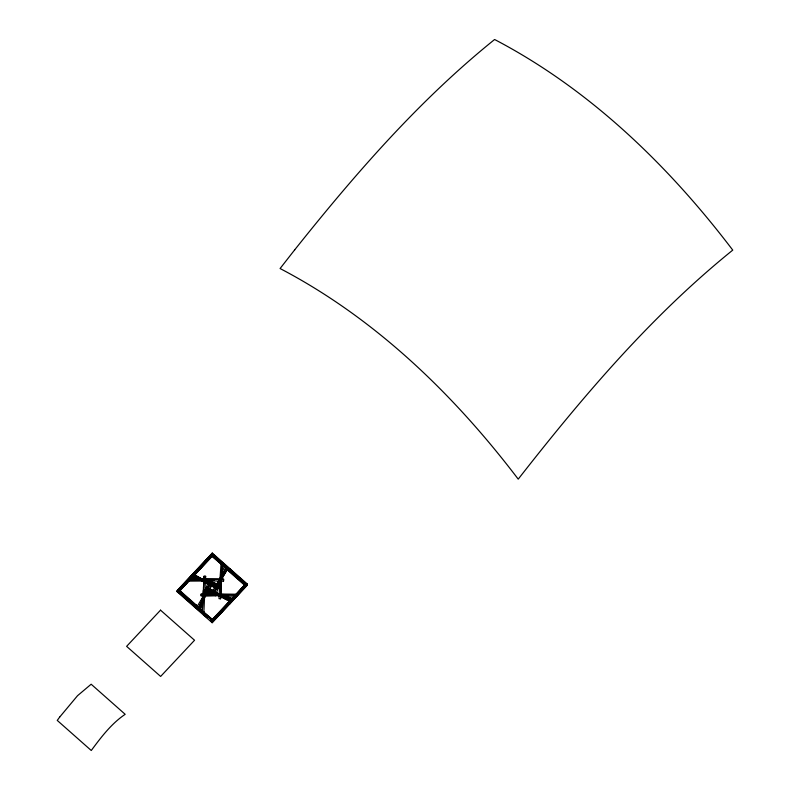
<?xml version="1.0" encoding="UTF-8"?>
<svg xmlns="http://www.w3.org/2000/svg" width="790" height="790" viewBox="0 0 790 790"><rect width="100%" height="100%" fill="white"/><g stroke="black" fill="none" stroke-linecap="round" stroke-linejoin="round"><path stroke-width="1.19" d="M205.41 580.749L205.538 579.021M200.986 578.971L223.609 579.218L223.511 581.144L221.427 581.124L221.556 579.396L219.976 579.376M217.507 616.18L212.51 621.513L212.174 622.718L176.98 591.582L177.316 590.387L212.263 553.069L247.468 584.195L247.132 585.39L212.174 622.718L212.382 619.35L202.319 610.956L202.852 599.916M202.971 597.467L204.087 576.216L205.667 576.315L204.728 593.892M202.319 610.956L202.882 601.22M203.05 597.724L203.168 595.384L201.055 595.759L201.035 594.228L203.553 593.863M203.415 590.219L203.129 594.258L201.035 594.228M203.534 587.8L203.879 580.532M204.087 576.216L203.84 579.406L200.423 579.366M203.84 612.289L204.61 596.341M220.775 596.509L220.568 598.761L218.998 598.662L219.768 582.714M219.887 580.265L221.111 562.934M220.568 598.761L222.227 564.425M221.536 580.729L220.785 594.445L235.993 594.998L234.403 596.124L220.706 595.976L220.835 594.248L219.255 594.228M222.286 565.196L221.496 579.593L223.609 579.218M205.479 579.218L203.899 579.198L220.025 579.179M207.444 589.044L209.706 582.842L217.369 585.696M214.08 592.293L232.655 598.563L231.263 599.758L215.828 594.455M197.865 577.5L220.045 584.936L219.521 584.333M215.078 584.541L192.019 577.263L179.202 591.503L212.046 620.545L230.878 600.746L206.941 587.256L206.072 588.985L212.085 591.799M202.615 580.917L188.731 580.769L202.033 580.512M204.62 581.667L192.019 577.263M210.861 583.622L209.962 585.331L193.431 576.315L193.451 575.436M194.784 571.723L194.458 572.928L195.634 573.965L195.851 573.165M194.686 606.75L195.96 604.824M197.016 606.75L211.641 582.309L212.895 583.504L198.102 608.221L208.856 590.041M205.667 576.315L203.978 576.621M197.599 608.29L198.221 607.816M201.055 595.759L219.028 595.561M205.459 580.551L218.633 581.094M199.584 609.544L198.883 607.915L200.048 609.436L205.035 595.759M206.96 590.486L205.499 589.804L204.926 591.443L204.284 591.236L230.196 598.988M205.558 589.607L204.857 589.389L204.284 591.236M200.048 609.436L205.351 594.801M208.195 582.368L209.656 583.04M206.941 587.256L208.254 587.967M208.718 580.927L199.732 578.527M210.436 580.946L209.054 580.018L210.436 580.946L206.279 592.342M211.641 582.309L212.895 583.504M203.435 612.448L203.948 611.894M193.343 575.841L194.617 574.764L218.03 587.997L216.865 586.891L227.313 569.422L212.579 594.268L211.315 593.083M212.875 590.486L209.646 588.728L211.453 585.696L214.574 587.849L215.472 586.14M213.359 592.954L214.199 591.443L212.816 590.683L212.026 591.996L229.712 601.417L212.164 620.15L179.32 591.098L193.54 575.92L179.202 591.503L176.98 591.582L211.927 554.264L212.263 553.069L212.056 556.427L194.508 575.169L212.194 584.58M230.769 601.141L214.149 591.641L216.806 587.098L212.135 584.778L213.014 583.099M225.555 567.872L215.384 595.769L214.011 594.831M214.317 593.971L207.543 592.273M216.075 588.214L217.28 589.33L218.139 587.592M216.351 593.014L232.546 598.958M218.998 585.775L219.581 586.397L220.153 584.541M225.999 568.761L226.612 568.296L227.204 569.827L244.9 585.479L247.132 585.39L211.927 554.264L212.056 556.427L226.503 568.691M228.814 601.812L228.478 603.017L229.653 604.054L240.693 591.7M231.263 599.758L232.655 598.563M234.403 596.124L212.382 619.35M235.815 594.613L244.456 585.104M235.993 594.998L235.934 594.208L217.941 594.011M219.235 595.561L204.64 595.798M198.774 608.31L200.808 602.731M201.341 601.16L209.054 580.018M210.545 580.551L210.12 581.805L217.892 584.264M213.893 595.235L224.281 566.746M215.779 594.653L214.258 594.169L215.779 594.653L216.302 593.211M219.462 584.541L218.939 585.973L217.428 585.499M211.207 593.478L226.108 568.365M177.197 590.782L212.155 553.464L247.349 584.6L244.861 587.256M232.26 600.993L247.24 584.995L212.046 553.869L177.088 591.187L199.09 610.64M183.418 586.16L179.537 590.308L202.438 610.552M184.969 584.511L188.84 580.374M194.34 574.508L195.969 572.77M196.789 571.891L203.356 564.88M209.103 558.737L210.752 556.98M197.5 571.417L207.355 560.89M208.994 559.142L212.283 555.627L212.155 553.464M197.382 571.812L212.164 556.032L212.046 553.869M194.794 606.345L195.851 605.229M228.705 570.153L229.752 569.027M227.382 605.92L212.401 621.918L212.273 619.745L245.127 584.679L247.349 584.6M221.664 611.737L224.163 609.07M228.32 604.636L229.989 602.859M232.487 600.193L237.474 594.86M243.3 588.639L247.468 584.195M229.762 603.659L212.283 622.313L210.525 620.752M195.031 578.902L190.153 579.258L198.142 579.337M204.432 580.541L214.031 580.64M219.897 580.907L221.477 580.927M207.148 593.902L211.947 593.952M205.914 594.287L214.367 594.376M221.407 595.581L228.557 595.66M193.066 576.424L196.394 577.47M208.066 590.831L212.51 592.233M204.975 591.246L206.486 591.72M215.413 586.338L216.806 587.098M194.577 576.483L213.241 586.664M208.195 588.165L209.587 588.925M209.389 590.337L226.503 599.659M212.026 591.996L213.419 592.757M214.08 556.723L217.447 559.705M237.02 577.016L238.847 578.626M212.283 555.627L215.65 558.609M217.339 560.1L221.802 564.05M225.466 567.289L227.086 568.721M231.44 572.572L234.176 574.992M240.565 580.64L243.3 583.06M212.164 556.032L216.5 559.853M218.228 561.384L244.1 584.274M179.429 590.703L212.273 619.745M197.549 608.28L202.833 612.951M204.59 614.511L208.106 617.622M182.48 595.453L185.117 597.793M196.562 607.905L198.32 609.465M203.593 614.136L205.361 615.687M210.634 620.357L212.401 621.918M203.484 614.531L207.01 617.642M223.501 579.613L223.511 581.144M228.814 569.758L228.478 570.953L229.87 568.632L228.814 569.758M230.789 600.262L245.009 585.074L230.789 600.262M59.655 717.113L57.245 720.411L91.265 750.5C101.11 737.238 111.331 723.64 125.176 714.308L91.156 684.219L77.538 695.694L59.655 717.113M294.719 249.808L280.085 268.531C375.072 318.202 453.796 394.319 518.22 479.145C582.664 396.708 651.009 316.049 732.755 250.114C668.32 165.298 589.607 89.181 494.609 39.5C419.006 100.37 355.016 174.136 294.719 249.808M160.528 610.157L126.617 646.348L160.637 676.438L194.547 640.246L160.528 610.157M210.18 581.608L208.669 581.134L210.18 581.608M211.404 585.894L210.012 585.133L211.404 585.894M216.016 588.412L214.633 587.651L216.016 588.412"/></g></svg>
